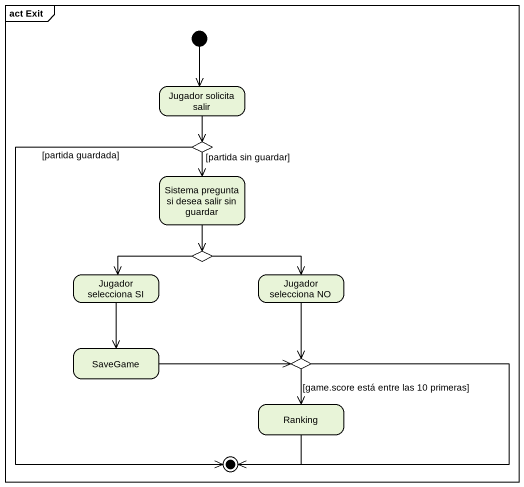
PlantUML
@startuml
mainframe act Exit
hide empty description
state "Jugador solicita salir" as Jugador_solicita_salir
state choice1 <<choice>>
state "Sistema pregunta si desea salir sin guardar" as Sistema_pregunta_si_desea
state "Jugador selecciona SI" as Jugador_selecciona_SI
state choice2 <<choice>>
state "Jugador selecciona NO" as Jugador_selecciona_NO
state SaveGame
state choice3 <<choice>>
state Ranking
[*] --> Jugador_solicita_salir
Jugador_solicita_salir --> choice1
choice1 --> Sistema_pregunta_si_desea : [partida sin guardar]
Sistema_pregunta_si_desea --> choice2
Jugador_selecciona_SI --> SaveGame
choice2 -left-> Jugador_selecciona_SI
choice2 -right-> Jugador_selecciona_NO
Jugador_selecciona_NO --> choice3
SaveGame -right-> choice3
choice3 --> Ranking : [game.score está entre las 10 primeras]
choice1 --> [*] : [partida guardada]
choice3 --> [*]
Ranking --> [*]
@enduml
